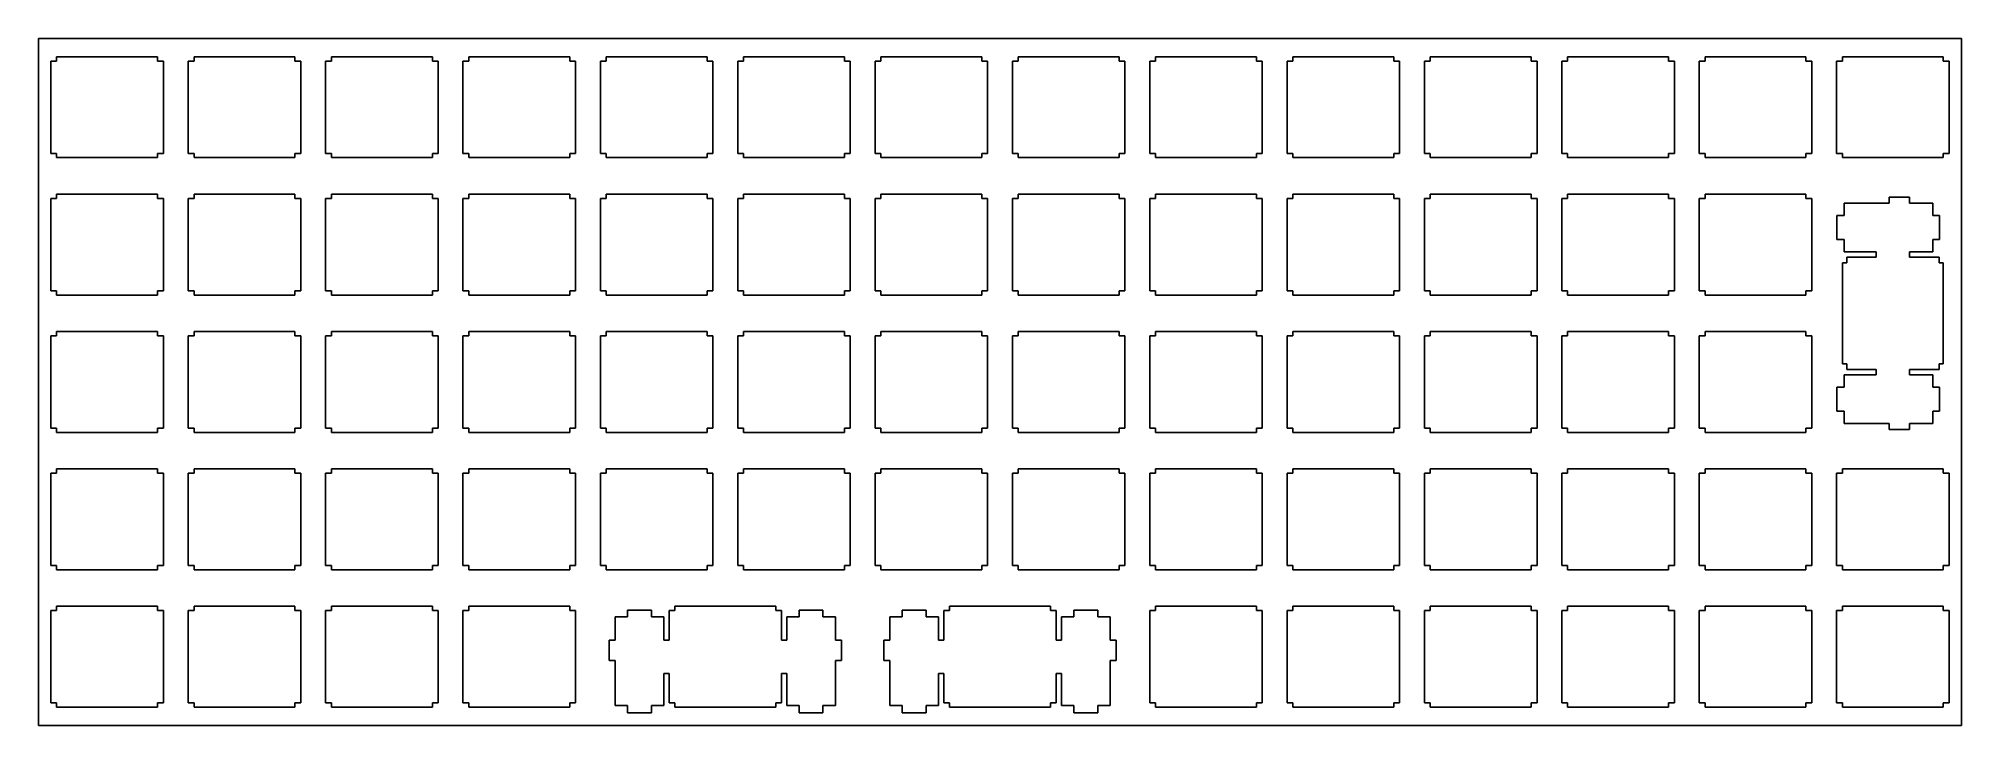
# Model space of a CAD drawing. Extents: x 0 to 267, y 0 to 96.
import ezdxf

# ---------------------------------------------------------------- set-up
doc = ezdxf.new("R2010")
doc.units = 0
doc.layers.get('0').update_dxf_attribs({"linetype": 'CONTINUOUS'})

msp = doc.modelspace()

# ---------------------------------------------------------------- linework, layer by layer
at = {"color": 0}
for p, q in [((0.09508, 95.5075), (266.795, 95.5075)), ((0.09508, 0.25769), (0.09508, 95.5075)), ((266.795, 95.5075), (266.795, 0.25769)), ((2.61965, 92.3837), (1.81901, 92.3837)), ((1.81901, 92.3837), (1.81901, 79.5831)), ((2.61965, 92.9831), (2.61965, 92.3837)), ((16.6192, 92.9831), (2.61965, 92.9831)), ((16.6192, 92.3837), (16.6192, 92.9831)), ((17.4198, 92.3837), (16.6192, 92.3837)), ((17.4198, 79.5831), (17.4198, 92.3837)), ((21.6697, 92.3837), (20.869, 92.3837)), ((20.869, 92.3837), (20.869, 79.5831)), ((21.6697, 92.9831), (21.6697, 92.3837)), ((35.669, 92.9831), (21.6697, 92.9831)), ((35.669, 92.3837), (35.669, 92.9831)), ((36.4698, 92.3837), (35.669, 92.3837)), ((36.4698, 79.5831), (36.4698, 92.3837)), ((40.7197, 92.3837), (39.9189, 92.3837)), ((39.9189, 92.3837), (39.9189, 79.5831)), ((40.7197, 92.9831), (40.7197, 92.3837)), ((54.719, 92.9831), (40.7197, 92.9831)), ((54.719, 92.3837), (54.719, 92.9831)), ((55.5198, 92.3837), (54.719, 92.3837)), ((55.5198, 79.5831), (55.5198, 92.3837)), ((59.7697, 92.3837), (58.9689, 92.3837)), ((58.9689, 92.3837), (58.9689, 79.5831)), ((59.7697, 92.9831), (59.7697, 92.3837)), ((73.769, 92.9831), (59.7697, 92.9831)), ((73.769, 92.3837), (73.769, 92.9831)), ((74.5698, 92.3837), (73.769, 92.3837)), ((74.5698, 79.5831), (74.5698, 92.3837)), ((78.8197, 92.3837), (78.0189, 92.3837)), ((78.0189, 92.3837), (78.0189, 79.5831)), ((78.8197, 92.9831), (78.8197, 92.3837)), ((92.819, 92.9831), (78.8197, 92.9831)), ((92.819, 92.3837), (92.819, 92.9831)), ((93.6184, 92.3837), (92.819, 92.3837)), ((93.6184, 79.5831), (93.6184, 92.3837)), ((97.8683, 92.3837), (97.0689, 92.3837)), ((97.0689, 92.3837), (97.0689, 79.5831)), ((97.8683, 92.9831), (97.8683, 92.3837)), ((111.869, 92.9831), (97.8683, 92.9831)), ((111.869, 92.3837), (111.869, 92.9831)), ((112.668, 92.3837), (111.869, 92.3837)), ((112.668, 79.5831), (112.668, 92.3837)), ((116.918, 92.3837), (116.119, 92.3837)), ((116.119, 92.3837), (116.119, 79.5831)), ((116.918, 92.9831), (116.918, 92.3837)), ((130.919, 92.9831), (116.918, 92.9831)), ((130.919, 92.3837), (130.919, 92.9831)), ((131.72, 92.3837), (130.919, 92.3837)), ((131.72, 79.5831), (131.72, 92.3837)), ((135.97, 92.3837), (135.169, 92.3837)), ((135.169, 92.3837), (135.169, 79.5831)), ((135.97, 92.9831), (135.97, 92.3837)), ((149.969, 92.9831), (135.97, 92.9831)), ((149.969, 92.3837), (149.969, 92.9831)), ((150.77, 92.3837), (149.969, 92.3837)), ((150.77, 79.5831), (150.77, 92.3837)), ((155.02, 92.3837), (154.219, 92.3837)), ((154.219, 92.3837), (154.219, 79.5831)), ((155.02, 92.9831), (155.02, 92.3837)), ((169.019, 92.9831), (155.02, 92.9831)), ((169.019, 92.3837), (169.019, 92.9831)), ((169.82, 92.3837), (169.019, 92.3837)), ((169.82, 79.5831), (169.82, 92.3837)), ((174.07, 92.3837), (173.269, 92.3837)), ((173.269, 92.3837), (173.269, 79.5831)), ((174.07, 92.9831), (174.07, 92.3837)), ((188.069, 92.9831), (174.07, 92.9831)), ((188.069, 92.3837), (188.069, 92.9831)), ((188.87, 92.3837), (188.069, 92.3837)), ((188.87, 79.5831), (188.87, 92.3837)), ((193.12, 92.3837), (192.319, 92.3837)), ((192.319, 92.3837), (192.319, 79.5831)), ((193.12, 92.9831), (193.12, 92.3837)), ((207.119, 92.9831), (193.12, 92.9831)), ((207.119, 92.3837), (207.119, 92.9831)), ((207.92, 92.3837), (207.119, 92.3837)), ((207.92, 79.5831), (207.92, 92.3837)), ((212.17, 92.3837), (211.369, 92.3837)), ((211.369, 92.3837), (211.369, 79.5831)), ((212.17, 92.9831), (212.17, 92.3837)), ((226.169, 92.9831), (212.17, 92.9831)), ((226.169, 92.3837), (226.169, 92.9831)), ((226.97, 92.3837), (226.169, 92.3837)), ((226.97, 79.5831), (226.97, 92.3837)), ((231.22, 92.3837), (230.419, 92.3837)), ((230.419, 92.3837), (230.419, 79.5831)), ((231.22, 92.9831), (231.22, 92.3837)), ((245.219, 92.9831), (231.22, 92.9831)), ((245.219, 92.3837), (245.219, 92.9831)), ((246.02, 92.3837), (245.219, 92.3837)), ((246.02, 79.5831), (246.02, 92.3837)), ((250.27, 92.3837), (249.469, 92.3837)), ((249.469, 92.3837), (249.469, 79.5831)), ((250.27, 92.9831), (250.27, 92.3837)), ((264.269, 92.9831), (250.27, 92.9831)), ((264.269, 92.3837), (264.269, 92.9831)), ((265.07, 92.3837), (264.269, 92.3837)), ((265.07, 79.5831), (265.07, 92.3837)), ((1.81901, 79.5831), (2.61965, 79.5831)), ((2.61965, 79.5831), (2.61965, 78.9838)), ((2.61965, 78.9838), (16.6192, 78.9838)), ((16.6192, 78.9838), (16.6192, 79.5831)), ((16.6192, 79.5831), (17.4198, 79.5831)), ((20.869, 79.5831), (21.6697, 79.5831)), ((21.6697, 79.5831), (21.6697, 78.9838)), ((21.6697, 78.9838), (35.669, 78.9838)), ((35.669, 78.9838), (35.669, 79.5831)), ((35.669, 79.5831), (36.4698, 79.5831)), ((39.9189, 79.5831), (40.7197, 79.5831)), ((40.7197, 79.5831), (40.7197, 78.9838)), ((40.7197, 78.9838), (54.719, 78.9838)), ((54.719, 78.9838), (54.719, 79.5831)), ((54.719, 79.5831), (55.5198, 79.5831)), ((58.9689, 79.5831), (59.7697, 79.5831)), ((59.7697, 79.5831), (59.7697, 78.9838)), ((59.7697, 78.9838), (73.769, 78.9838)), ((73.769, 78.9838), (73.769, 79.5831)), ((73.769, 79.5831), (74.5698, 79.5831)), ((78.0189, 79.5831), (78.8197, 79.5831)), ((78.8197, 79.5831), (78.8197, 78.9838)), ((78.8197, 78.9838), (92.819, 78.9838)), ((92.819, 78.9838), (92.819, 79.5831)), ((92.819, 79.5831), (93.6184, 79.5831)), ((97.0689, 79.5831), (97.8683, 79.5831)), ((97.8683, 79.5831), (97.8683, 78.9838)), ((97.8683, 78.9838), (111.869, 78.9838)), ((111.869, 78.9838), (111.869, 79.5831)), ((111.869, 79.5831), (112.668, 79.5831)), ((116.119, 79.5831), (116.918, 79.5831)), ((116.918, 79.5831), (116.918, 78.9838)), ((116.918, 78.9838), (130.919, 78.9838)), ((130.919, 78.9838), (130.919, 79.5831)), ((130.919, 79.5831), (131.72, 79.5831)), ((135.169, 79.5831), (135.97, 79.5831)), ((135.97, 79.5831), (135.97, 78.9838)), ((135.97, 78.9838), (149.969, 78.9838)), ((149.969, 78.9838), (149.969, 79.5831)), ((149.969, 79.5831), (150.77, 79.5831)), ((154.219, 79.5831), (155.02, 79.5831)), ((155.02, 79.5831), (155.02, 78.9838)), ((155.02, 78.9838), (169.019, 78.9838)), ((169.019, 78.9838), (169.019, 79.5831)), ((169.019, 79.5831), (169.82, 79.5831)), ((173.269, 79.5831), (174.07, 79.5831)), ((174.07, 79.5831), (174.07, 78.9838)), ((174.07, 78.9838), (188.069, 78.9838)), ((188.069, 78.9838), (188.069, 79.5831)), ((188.069, 79.5831), (188.87, 79.5831)), ((192.319, 79.5831), (193.12, 79.5831)), ((193.12, 79.5831), (193.12, 78.9838)), ((193.12, 78.9838), (207.119, 78.9838)), ((207.119, 78.9838), (207.119, 79.5831)), ((207.119, 79.5831), (207.92, 79.5831)), ((211.369, 79.5831), (212.17, 79.5831)), ((212.17, 79.5831), (212.17, 78.9838)), ((212.17, 78.9838), (226.169, 78.9838)), ((226.169, 78.9838), (226.169, 79.5831)), ((226.169, 79.5831), (226.97, 79.5831)), ((230.419, 79.5831), (231.22, 79.5831)), ((231.22, 79.5831), (231.22, 78.9838)), ((231.22, 78.9838), (245.219, 78.9838)), ((245.219, 78.9838), (245.219, 79.5831)), ((245.219, 79.5831), (246.02, 79.5831)), ((249.469, 79.5831), (250.27, 79.5831)), ((250.27, 79.5831), (250.27, 78.9838)), ((250.27, 78.9838), (264.269, 78.9838)), ((264.269, 78.9838), (264.269, 79.5831)), ((264.269, 79.5831), (265.07, 79.5831)), ((2.61965, 73.3337), (1.81901, 73.3337)), ((1.81901, 73.3337), (1.81901, 60.5331)), ((2.61965, 73.9331), (2.61965, 73.3337)), ((16.6192, 73.9331), (2.61965, 73.9331)), ((16.6192, 73.3337), (16.6192, 73.9331)), ((17.4198, 73.3337), (16.6192, 73.3337)), ((17.4198, 60.5331), (17.4198, 73.3337)), ((21.6697, 73.3337), (20.869, 73.3337)), ((20.869, 73.3337), (20.869, 60.5331)), ((21.6697, 73.9331), (21.6697, 73.3337)), ((35.669, 73.9331), (21.6697, 73.9331)), ((35.669, 73.3337), (35.669, 73.9331)), ((36.4698, 73.3337), (35.669, 73.3337)), ((36.4698, 60.5331), (36.4698, 73.3337)), ((40.7197, 73.3337), (39.9189, 73.3337)), ((39.9189, 73.3337), (39.9189, 60.5331)), ((40.7197, 73.9331), (40.7197, 73.3337)), ((54.719, 73.9331), (40.7197, 73.9331)), ((54.719, 73.3337), (54.719, 73.9331)), ((55.5198, 73.3337), (54.719, 73.3337)), ((55.5198, 60.5331), (55.5198, 73.3337)), ((59.7697, 73.3337), (58.9689, 73.3337)), ((58.9689, 73.3337), (58.9689, 60.5331)), ((59.7697, 73.9331), (59.7697, 73.3337)), ((73.769, 73.9331), (59.7697, 73.9331)), ((73.769, 73.3337), (73.769, 73.9331)), ((74.5698, 73.3337), (73.769, 73.3337)), ((74.5698, 60.5331), (74.5698, 73.3337)), ((78.8197, 73.3337), (78.0189, 73.3337)), ((78.0189, 73.3337), (78.0189, 60.5331)), ((78.8197, 73.9331), (78.8197, 73.3337)), ((92.819, 73.9331), (78.8197, 73.9331)), ((92.819, 73.3337), (92.819, 73.9331)), ((93.6184, 73.3337), (92.819, 73.3337)), ((93.6184, 60.5331), (93.6184, 73.3337)), ((97.8683, 73.3337), (97.0689, 73.3337)), ((97.0689, 73.3337), (97.0689, 60.5331)), ((97.8683, 73.9331), (97.8683, 73.3337)), ((111.869, 73.9331), (97.8683, 73.9331)), ((111.869, 73.3337), (111.869, 73.9331)), ((112.668, 73.3337), (111.869, 73.3337)), ((112.668, 60.5331), (112.668, 73.3337)), ((116.918, 73.3337), (116.119, 73.3337)), ((116.119, 73.3337), (116.119, 60.5331)), ((116.918, 73.9331), (116.918, 73.3337)), ((130.919, 73.9331), (116.918, 73.9331)), ((130.919, 73.3337), (130.919, 73.9331)), ((131.72, 73.3337), (130.919, 73.3337)), ((131.72, 60.5331), (131.72, 73.3337)), ((135.97, 73.3337), (135.169, 73.3337)), ((135.169, 73.3337), (135.169, 60.5331)), ((135.97, 73.9331), (135.97, 73.3337)), ((149.969, 73.9331), (135.97, 73.9331)), ((149.969, 73.3337), (149.969, 73.9331)), ((150.77, 73.3337), (149.969, 73.3337)), ((150.77, 60.5331), (150.77, 73.3337)), ((155.02, 73.3337), (154.219, 73.3337)), ((154.219, 73.3337), (154.219, 60.5331)), ((155.02, 73.9331), (155.02, 73.3337)), ((169.019, 73.9331), (155.02, 73.9331)), ((169.019, 73.3337), (169.019, 73.9331)), ((169.82, 73.3337), (169.019, 73.3337)), ((169.82, 60.5331), (169.82, 73.3337)), ((174.07, 73.3337), (173.269, 73.3337)), ((173.269, 73.3337), (173.269, 60.5331)), ((174.07, 73.9331), (174.07, 73.3337)), ((188.069, 73.9331), (174.07, 73.9331)), ((188.069, 73.3337), (188.069, 73.9331)), ((188.87, 73.3337), (188.069, 73.3337)), ((188.87, 60.5331), (188.87, 73.3337)), ((193.12, 73.3337), (192.319, 73.3337)), ((192.319, 73.3337), (192.319, 60.5331)), ((193.12, 73.9331), (193.12, 73.3337)), ((207.119, 73.9331), (193.12, 73.9331)), ((207.119, 73.3337), (207.119, 73.9331)), ((207.92, 73.3337), (207.119, 73.3337)), ((207.92, 60.5331), (207.92, 73.3337)), ((212.17, 73.3337), (211.369, 73.3337)), ((211.369, 73.3337), (211.369, 60.5331)), ((212.17, 73.9331), (212.17, 73.3337)), ((226.169, 73.9331), (212.17, 73.9331)), ((226.169, 73.3337), (226.169, 73.9331)), ((226.97, 73.3337), (226.169, 73.3337)), ((226.97, 60.5331), (226.97, 73.3337)), ((231.22, 73.3337), (230.419, 73.3337)), ((230.419, 73.3337), (230.419, 60.5331)), ((231.22, 73.9331), (231.22, 73.3337)), ((245.219, 73.9331), (231.22, 73.9331)), ((245.219, 73.3337), (245.219, 73.9331)), ((246.02, 73.3337), (245.219, 73.3337)), ((246.02, 60.5331), (246.02, 73.3337)), ((256.77, 72.6832), (250.5, 72.6832)), ((250.5, 72.6832), (250.5, 70.9581)), ((256.77, 73.5087), (256.77, 72.6832)), ((259.57, 73.5087), (256.77, 73.5087)), ((259.57, 72.6832), (259.57, 73.5087)), ((262.8, 72.6832), (259.57, 72.6832)), ((262.8, 70.9581), (262.8, 72.6832)), ((250.5, 70.9581), (249.52, 70.9581)), ((249.52, 70.9581), (249.52, 67.6589)), ((263.719, 70.9581), (262.8, 70.9581)), ((263.719, 67.6589), (263.719, 70.9581)), ((249.52, 67.6589), (250.5, 67.6589)), ((250.5, 67.6589), (250.5, 65.9335)), ((262.8, 65.9335), (262.8, 67.6589)), ((262.8, 67.6589), (263.719, 67.6589)), ((250.869, 64.4081), (250.27, 64.4081)), ((250.27, 64.4081), (250.27, 50.4088)), ((250.5, 65.9335), (254.97, 65.9335)), ((254.97, 65.2089), (250.869, 65.2089)), ((250.869, 65.2089), (250.869, 64.4081)), ((254.97, 65.9335), (254.97, 65.2089)), ((259.57, 65.2089), (259.57, 65.9335)), ((259.57, 65.9335), (262.8, 65.9335)), ((263.67, 65.2089), (259.57, 65.2089)), ((263.67, 64.4081), (263.67, 65.2089)), ((264.269, 64.4081), (263.67, 64.4081)), ((264.269, 50.4088), (264.269, 64.4081)), ((1.81901, 60.5331), (2.61965, 60.5331)), ((2.61965, 60.5331), (2.61965, 59.9338)), ((2.61965, 59.9338), (16.6192, 59.9338)), ((16.6192, 59.9338), (16.6192, 60.5331)), ((16.6192, 60.5331), (17.4198, 60.5331)), ((20.869, 60.5331), (21.6697, 60.5331)), ((21.6697, 60.5331), (21.6697, 59.9338)), ((21.6697, 59.9338), (35.669, 59.9338)), ((35.669, 59.9338), (35.669, 60.5331)), ((35.669, 60.5331), (36.4698, 60.5331)), ((39.9189, 60.5331), (40.7197, 60.5331)), ((40.7197, 60.5331), (40.7197, 59.9338)), ((40.7197, 59.9338), (54.719, 59.9338)), ((54.719, 59.9338), (54.719, 60.5331)), ((54.719, 60.5331), (55.5198, 60.5331)), ((58.9689, 60.5331), (59.7697, 60.5331)), ((59.7697, 60.5331), (59.7697, 59.9338)), ((59.7697, 59.9338), (73.769, 59.9338)), ((73.769, 59.9338), (73.769, 60.5331)), ((73.769, 60.5331), (74.5698, 60.5331)), ((78.0189, 60.5331), (78.8197, 60.5331)), ((78.8197, 60.5331), (78.8197, 59.9338)), ((78.8197, 59.9338), (92.819, 59.9338)), ((92.819, 59.9338), (92.819, 60.5331)), ((92.819, 60.5331), (93.6184, 60.5331)), ((97.0689, 60.5331), (97.8683, 60.5331)), ((97.8683, 60.5331), (97.8683, 59.9338)), ((97.8683, 59.9338), (111.869, 59.9338)), ((111.869, 59.9338), (111.869, 60.5331)), ((111.869, 60.5331), (112.668, 60.5331)), ((116.119, 60.5331), (116.918, 60.5331)), ((116.918, 60.5331), (116.918, 59.9338)), ((116.918, 59.9338), (130.919, 59.9338)), ((130.919, 59.9338), (130.919, 60.5331)), ((130.919, 60.5331), (131.72, 60.5331)), ((135.169, 60.5331), (135.97, 60.5331)), ((135.97, 60.5331), (135.97, 59.9338)), ((135.97, 59.9338), (149.969, 59.9338)), ((149.969, 59.9338), (149.969, 60.5331)), ((149.969, 60.5331), (150.77, 60.5331)), ((154.219, 60.5331), (155.02, 60.5331)), ((155.02, 60.5331), (155.02, 59.9338)), ((155.02, 59.9338), (169.019, 59.9338)), ((169.019, 59.9338), (169.019, 60.5331)), ((169.019, 60.5331), (169.82, 60.5331)), ((173.269, 60.5331), (174.07, 60.5331)), ((174.07, 60.5331), (174.07, 59.9338)), ((174.07, 59.9338), (188.069, 59.9338)), ((188.069, 59.9338), (188.069, 60.5331)), ((188.069, 60.5331), (188.87, 60.5331)), ((192.319, 60.5331), (193.12, 60.5331)), ((193.12, 60.5331), (193.12, 59.9338)), ((193.12, 59.9338), (207.119, 59.9338)), ((207.119, 59.9338), (207.119, 60.5331)), ((207.119, 60.5331), (207.92, 60.5331)), ((211.369, 60.5331), (212.17, 60.5331)), ((212.17, 60.5331), (212.17, 59.9338)), ((212.17, 59.9338), (226.169, 59.9338)), ((226.169, 59.9338), (226.169, 60.5331)), ((226.169, 60.5331), (226.97, 60.5331)), ((230.419, 60.5331), (231.22, 60.5331)), ((231.22, 60.5331), (231.22, 59.9338)), ((231.22, 59.9338), (245.219, 59.9338)), ((245.219, 59.9338), (245.219, 60.5331)), ((245.219, 60.5331), (246.02, 60.5331)), ((2.61965, 54.2837), (1.81901, 54.2837)), ((1.81901, 54.2837), (1.81901, 41.4831)), ((2.61965, 54.8831), (2.61965, 54.2837)), ((16.6192, 54.8831), (2.61965, 54.8831)), ((16.6192, 54.2837), (16.6192, 54.8831)), ((17.4198, 54.2837), (16.6192, 54.2837)), ((17.4198, 41.4831), (17.4198, 54.2837)), ((21.6697, 54.2837), (20.869, 54.2837)), ((20.869, 54.2837), (20.869, 41.4831)), ((21.6697, 54.8831), (21.6697, 54.2837)), ((35.669, 54.8831), (21.6697, 54.8831)), ((35.669, 54.2837), (35.669, 54.8831)), ((36.4698, 54.2837), (35.669, 54.2837)), ((36.4698, 41.4831), (36.4698, 54.2837)), ((40.7197, 54.2837), (39.9189, 54.2837)), ((39.9189, 54.2837), (39.9189, 41.4831)), ((40.7197, 54.8831), (40.7197, 54.2837)), ((54.719, 54.8831), (40.7197, 54.8831)), ((54.719, 54.2837), (54.719, 54.8831)), ((55.5198, 54.2837), (54.719, 54.2837)), ((55.5198, 41.4831), (55.5198, 54.2837)), ((59.7697, 54.2837), (58.9689, 54.2837)), ((58.9689, 54.2837), (58.9689, 41.4831)), ((59.7697, 54.8831), (59.7697, 54.2837)), ((73.769, 54.8831), (59.7697, 54.8831)), ((73.769, 54.2837), (73.769, 54.8831)), ((74.5698, 54.2837), (73.769, 54.2837)), ((74.5698, 41.4831), (74.5698, 54.2837)), ((78.8197, 54.2837), (78.0189, 54.2837)), ((78.0189, 54.2837), (78.0189, 41.4831)), ((78.8197, 54.8831), (78.8197, 54.2837)), ((92.819, 54.8831), (78.8197, 54.8831)), ((92.819, 54.2837), (92.819, 54.8831)), ((93.6184, 54.2837), (92.819, 54.2837)), ((93.6184, 41.4831), (93.6184, 54.2837)), ((97.8683, 54.2837), (97.0689, 54.2837)), ((97.0689, 54.2837), (97.0689, 41.4831)), ((97.8683, 54.8831), (97.8683, 54.2837)), ((111.869, 54.8831), (97.8683, 54.8831)), ((111.869, 54.2837), (111.869, 54.8831)), ((112.668, 54.2837), (111.869, 54.2837)), ((112.668, 41.4831), (112.668, 54.2837)), ((116.918, 54.2837), (116.119, 54.2837)), ((116.119, 54.2837), (116.119, 41.4831)), ((116.918, 54.8831), (116.918, 54.2837)), ((130.919, 54.8831), (116.918, 54.8831)), ((130.919, 54.2837), (130.919, 54.8831)), ((131.72, 54.2837), (130.919, 54.2837)), ((131.72, 41.4831), (131.72, 54.2837)), ((135.97, 54.2837), (135.169, 54.2837)), ((135.169, 54.2837), (135.169, 41.4831)), ((135.97, 54.8831), (135.97, 54.2837)), ((149.969, 54.8831), (135.97, 54.8831)), ((149.969, 54.2837), (149.969, 54.8831)), ((150.77, 54.2837), (149.969, 54.2837)), ((150.77, 41.4831), (150.77, 54.2837)), ((155.02, 54.2837), (154.219, 54.2837)), ((154.219, 54.2837), (154.219, 41.4831)), ((155.02, 54.8831), (155.02, 54.2837)), ((169.019, 54.8831), (155.02, 54.8831)), ((169.019, 54.2837), (169.019, 54.8831)), ((169.82, 54.2837), (169.019, 54.2837)), ((169.82, 41.4831), (169.82, 54.2837)), ((174.07, 54.2837), (173.269, 54.2837)), ((173.269, 54.2837), (173.269, 41.4831)), ((174.07, 54.8831), (174.07, 54.2837)), ((188.069, 54.8831), (174.07, 54.8831)), ((188.069, 54.2837), (188.069, 54.8831)), ((188.87, 54.2837), (188.069, 54.2837)), ((188.87, 41.4831), (188.87, 54.2837)), ((193.12, 54.2837), (192.319, 54.2837)), ((192.319, 54.2837), (192.319, 41.4831)), ((193.12, 54.8831), (193.12, 54.2837)), ((207.119, 54.8831), (193.12, 54.8831)), ((207.119, 54.2837), (207.119, 54.8831)), ((207.92, 54.2837), (207.119, 54.2837)), ((207.92, 41.4831), (207.92, 54.2837)), ((212.17, 54.2837), (211.369, 54.2837)), ((211.369, 54.2837), (211.369, 41.4831)), ((212.17, 54.8831), (212.17, 54.2837)), ((226.169, 54.8831), (212.17, 54.8831)), ((226.169, 54.2837), (226.169, 54.8831)), ((226.97, 54.2837), (226.169, 54.2837)), ((226.97, 41.4831), (226.97, 54.2837)), ((231.22, 54.2837), (230.419, 54.2837)), ((230.419, 54.2837), (230.419, 41.4831)), ((231.22, 54.8831), (231.22, 54.2837)), ((245.219, 54.8831), (231.22, 54.8831)), ((245.219, 54.2837), (245.219, 54.8831)), ((246.02, 54.2837), (245.219, 54.2837)), ((246.02, 41.4831), (246.02, 54.2837)), ((250.27, 50.4088), (250.869, 50.4088)), ((254.97, 48.883), (250.5, 48.883)), ((250.5, 48.883), (250.5, 47.1579)), ((250.869, 50.4088), (250.869, 49.608)), ((250.869, 49.608), (254.97, 49.608)), ((254.97, 49.608), (254.97, 48.883)), ((259.57, 48.883), (259.57, 49.608)), ((259.57, 49.608), (263.67, 49.608)), ((262.8, 48.883), (259.57, 48.883)), ((262.8, 47.1579), (262.8, 48.883)), ((263.67, 49.608), (263.67, 50.4088)), ((263.67, 50.4088), (264.269, 50.4088)), ((250.5, 47.1579), (249.52, 47.1579)), ((249.52, 47.1579), (249.52, 43.8587)), ((263.719, 47.1579), (262.8, 47.1579)), ((263.719, 43.8587), (263.719, 47.1579)), ((249.52, 43.8587), (250.5, 43.8587)), ((250.5, 43.8587), (250.5, 42.1337)), ((262.8, 42.1337), (262.8, 43.8587)), ((262.8, 43.8587), (263.719, 43.8587)), ((1.81901, 41.4831), (2.61965, 41.4831)), ((2.61965, 41.4831), (2.61965, 40.8838)), ((2.61965, 40.8838), (16.6192, 40.8838)), ((16.6192, 40.8838), (16.6192, 41.4831)), ((16.6192, 41.4831), (17.4198, 41.4831)), ((20.869, 41.4831), (21.6697, 41.4831)), ((21.6697, 41.4831), (21.6697, 40.8838)), ((21.6697, 40.8838), (35.669, 40.8838)), ((35.669, 40.8838), (35.669, 41.4831)), ((35.669, 41.4831), (36.4698, 41.4831)), ((39.9189, 41.4831), (40.7197, 41.4831)), ((40.7197, 41.4831), (40.7197, 40.8838)), ((40.7197, 40.8838), (54.719, 40.8838)), ((54.719, 40.8838), (54.719, 41.4831)), ((54.719, 41.4831), (55.5198, 41.4831)), ((58.9689, 41.4831), (59.7697, 41.4831)), ((59.7697, 41.4831), (59.7697, 40.8838)), ((59.7697, 40.8838), (73.769, 40.8838)), ((73.769, 40.8838), (73.769, 41.4831)), ((73.769, 41.4831), (74.5698, 41.4831)), ((78.0189, 41.4831), (78.8197, 41.4831)), ((78.8197, 41.4831), (78.8197, 40.8838)), ((78.8197, 40.8838), (92.819, 40.8838)), ((92.819, 40.8838), (92.819, 41.4831)), ((92.819, 41.4831), (93.6184, 41.4831)), ((97.0689, 41.4831), (97.8683, 41.4831)), ((97.8683, 41.4831), (97.8683, 40.8838)), ((97.8683, 40.8838), (111.869, 40.8838)), ((111.869, 40.8838), (111.869, 41.4831)), ((111.869, 41.4831), (112.668, 41.4831)), ((116.119, 41.4831), (116.918, 41.4831)), ((116.918, 41.4831), (116.918, 40.8838)), ((116.918, 40.8838), (130.919, 40.8838)), ((130.919, 40.8838), (130.919, 41.4831)), ((130.919, 41.4831), (131.72, 41.4831)), ((135.169, 41.4831), (135.97, 41.4831)), ((135.97, 41.4831), (135.97, 40.8838)), ((135.97, 40.8838), (149.969, 40.8838)), ((149.969, 40.8838), (149.969, 41.4831)), ((149.969, 41.4831), (150.77, 41.4831)), ((154.219, 41.4831), (155.02, 41.4831)), ((155.02, 41.4831), (155.02, 40.8838)), ((155.02, 40.8838), (169.019, 40.8838)), ((169.019, 40.8838), (169.019, 41.4831)), ((169.019, 41.4831), (169.82, 41.4831)), ((173.269, 41.4831), (174.07, 41.4831)), ((174.07, 41.4831), (174.07, 40.8838)), ((174.07, 40.8838), (188.069, 40.8838)), ((188.069, 40.8838), (188.069, 41.4831)), ((188.069, 41.4831), (188.87, 41.4831)), ((192.319, 41.4831), (193.12, 41.4831)), ((193.12, 41.4831), (193.12, 40.8838)), ((193.12, 40.8838), (207.119, 40.8838)), ((207.119, 40.8838), (207.119, 41.4831)), ((207.119, 41.4831), (207.92, 41.4831)), ((211.369, 41.4831), (212.17, 41.4831)), ((212.17, 41.4831), (212.17, 40.8838)), ((212.17, 40.8838), (226.169, 40.8838)), ((226.169, 40.8838), (226.169, 41.4831)), ((226.169, 41.4831), (226.97, 41.4831)), ((230.419, 41.4831), (231.22, 41.4831)), ((231.22, 41.4831), (231.22, 40.8838)), ((231.22, 40.8838), (245.219, 40.8838)), ((245.219, 40.8838), (245.219, 41.4831)), ((245.219, 41.4831), (246.02, 41.4831)), ((250.5, 42.1337), (256.77, 42.1337)), ((256.77, 42.1337), (256.77, 41.3082)), ((256.77, 41.3082), (259.57, 41.3082)), ((259.57, 41.3082), (259.57, 42.1337)), ((259.57, 42.1337), (262.8, 42.1337)), ((2.61965, 35.2337), (1.81901, 35.2337)), ((1.81901, 35.2337), (1.81901, 22.4331)), ((2.61965, 35.833), (2.61965, 35.2337)), ((16.6192, 35.833), (2.61965, 35.833)), ((16.6192, 35.2337), (16.6192, 35.833)), ((17.4198, 35.2337), (16.6192, 35.2337)), ((17.4198, 22.4331), (17.4198, 35.2337)), ((21.6697, 35.2337), (20.869, 35.2337)), ((20.869, 35.2337), (20.869, 22.4331)), ((21.6697, 35.833), (21.6697, 35.2337)), ((35.669, 35.833), (21.6697, 35.833)), ((35.669, 35.2337), (35.669, 35.833)), ((36.4698, 35.2337), (35.669, 35.2337)), ((36.4698, 22.4331), (36.4698, 35.2337)), ((40.7197, 35.2337), (39.9189, 35.2337)), ((39.9189, 35.2337), (39.9189, 22.4331)), ((40.7197, 35.833), (40.7197, 35.2337)), ((54.719, 35.833), (40.7197, 35.833)), ((54.719, 35.2337), (54.719, 35.833)), ((55.5198, 35.2337), (54.719, 35.2337)), ((55.5198, 22.4331), (55.5198, 35.2337)), ((59.7697, 35.2337), (58.9689, 35.2337)), ((58.9689, 35.2337), (58.9689, 22.4331)), ((59.7697, 35.833), (59.7697, 35.2337)), ((73.769, 35.833), (59.7697, 35.833)), ((73.769, 35.2337), (73.769, 35.833)), ((74.5698, 35.2337), (73.769, 35.2337)), ((74.5698, 22.4331), (74.5698, 35.2337)), ((78.8197, 35.2337), (78.0189, 35.2337)), ((78.0189, 35.2337), (78.0189, 22.4331)), ((78.8197, 35.833), (78.8197, 35.2337)), ((92.819, 35.833), (78.8197, 35.833)), ((92.819, 35.2337), (92.819, 35.833)), ((93.6184, 35.2337), (92.819, 35.2337)), ((93.6184, 22.4331), (93.6184, 35.2337)), ((97.8683, 35.2337), (97.0689, 35.2337)), ((97.0689, 35.2337), (97.0689, 22.4331)), ((97.8683, 35.833), (97.8683, 35.2337)), ((111.869, 35.833), (97.8683, 35.833)), ((111.869, 35.2337), (111.869, 35.833)), ((112.668, 35.2337), (111.869, 35.2337)), ((112.668, 22.4331), (112.668, 35.2337)), ((116.918, 35.2337), (116.119, 35.2337)), ((116.119, 35.2337), (116.119, 22.4331)), ((116.918, 35.833), (116.918, 35.2337)), ((130.919, 35.833), (116.918, 35.833)), ((130.919, 35.2337), (130.919, 35.833)), ((131.72, 35.2337), (130.919, 35.2337)), ((131.72, 22.4331), (131.72, 35.2337)), ((135.97, 35.2337), (135.169, 35.2337)), ((135.169, 35.2337), (135.169, 22.4331)), ((135.97, 35.833), (135.97, 35.2337)), ((149.969, 35.833), (135.97, 35.833)), ((149.969, 35.2337), (149.969, 35.833)), ((150.77, 35.2337), (149.969, 35.2337)), ((150.77, 22.4331), (150.77, 35.2337)), ((155.02, 35.2337), (154.219, 35.2337)), ((154.219, 35.2337), (154.219, 22.4331)), ((155.02, 35.833), (155.02, 35.2337)), ((169.019, 35.833), (155.02, 35.833)), ((169.019, 35.2337), (169.019, 35.833)), ((169.82, 35.2337), (169.019, 35.2337)), ((169.82, 22.4331), (169.82, 35.2337)), ((174.07, 35.2337), (173.269, 35.2337)), ((173.269, 35.2337), (173.269, 22.4331)), ((174.07, 35.833), (174.07, 35.2337)), ((188.069, 35.833), (174.07, 35.833)), ((188.069, 35.2337), (188.069, 35.833)), ((188.87, 35.2337), (188.069, 35.2337)), ((188.87, 22.4331), (188.87, 35.2337)), ((193.12, 35.2337), (192.319, 35.2337)), ((192.319, 35.2337), (192.319, 22.4331)), ((193.12, 35.833), (193.12, 35.2337)), ((207.119, 35.833), (193.12, 35.833)), ((207.119, 35.2337), (207.119, 35.833)), ((207.92, 35.2337), (207.119, 35.2337)), ((207.92, 22.4331), (207.92, 35.2337)), ((212.17, 35.2337), (211.369, 35.2337)), ((211.369, 35.2337), (211.369, 22.4331)), ((212.17, 35.833), (212.17, 35.2337)), ((226.169, 35.833), (212.17, 35.833)), ((226.169, 35.2337), (226.169, 35.833)), ((226.97, 35.2337), (226.169, 35.2337)), ((226.97, 22.4331), (226.97, 35.2337)), ((231.22, 35.2337), (230.419, 35.2337)), ((230.419, 35.2337), (230.419, 22.4331)), ((231.22, 35.833), (231.22, 35.2337)), ((245.219, 35.833), (231.22, 35.833)), ((245.219, 35.2337), (245.219, 35.833)), ((246.02, 35.2337), (245.219, 35.2337)), ((246.02, 22.4331), (246.02, 35.2337)), ((250.27, 35.2337), (249.469, 35.2337)), ((249.469, 35.2337), (249.469, 22.4331)), ((250.27, 35.833), (250.27, 35.2337)), ((264.269, 35.833), (250.27, 35.833)), ((264.269, 35.2337), (264.269, 35.833)), ((265.07, 35.2337), (264.269, 35.2337)), ((265.07, 22.4331), (265.07, 35.2337)), ((1.81901, 22.4331), (2.61965, 22.4331)), ((2.61965, 22.4331), (2.61965, 21.8336)), ((2.61965, 21.8336), (16.6192, 21.8336)), ((16.6192, 21.8336), (16.6192, 22.4331)), ((16.6192, 22.4331), (17.4198, 22.4331)), ((20.869, 22.4331), (21.6697, 22.4331)), ((21.6697, 22.4331), (21.6697, 21.8336)), ((21.6697, 21.8336), (35.669, 21.8336)), ((35.669, 21.8336), (35.669, 22.4331)), ((35.669, 22.4331), (36.4698, 22.4331)), ((39.9189, 22.4331), (40.7197, 22.4331)), ((40.7197, 22.4331), (40.7197, 21.8336)), ((40.7197, 21.8336), (54.719, 21.8336)), ((54.719, 21.8336), (54.719, 22.4331)), ((54.719, 22.4331), (55.5198, 22.4331)), ((58.9689, 22.4331), (59.7697, 22.4331)), ((59.7697, 22.4331), (59.7697, 21.8336)), ((59.7697, 21.8336), (73.769, 21.8336)), ((73.769, 21.8336), (73.769, 22.4331)), ((73.769, 22.4331), (74.5698, 22.4331)), ((78.0189, 22.4331), (78.8197, 22.4331)), ((78.8197, 22.4331), (78.8197, 21.8336)), ((78.8197, 21.8336), (92.819, 21.8336)), ((92.819, 21.8336), (92.819, 22.4331)), ((92.819, 22.4331), (93.6184, 22.4331)), ((97.0689, 22.4331), (97.8683, 22.4331)), ((97.8683, 22.4331), (97.8683, 21.8336)), ((97.8683, 21.8336), (111.869, 21.8336)), ((111.869, 21.8336), (111.869, 22.4331)), ((111.869, 22.4331), (112.668, 22.4331)), ((116.119, 22.4331), (116.918, 22.4331)), ((116.918, 22.4331), (116.918, 21.8336)), ((116.918, 21.8336), (130.919, 21.8336)), ((130.919, 21.8336), (130.919, 22.4331)), ((130.919, 22.4331), (131.72, 22.4331)), ((135.169, 22.4331), (135.97, 22.4331)), ((135.97, 22.4331), (135.97, 21.8336)), ((135.97, 21.8336), (149.969, 21.8336)), ((149.969, 21.8336), (149.969, 22.4331)), ((149.969, 22.4331), (150.77, 22.4331)), ((154.219, 22.4331), (155.02, 22.4331)), ((155.02, 22.4331), (155.02, 21.8336)), ((155.02, 21.8336), (169.019, 21.8336)), ((169.019, 21.8336), (169.019, 22.4331)), ((169.019, 22.4331), (169.82, 22.4331)), ((173.269, 22.4331), (174.07, 22.4331)), ((174.07, 22.4331), (174.07, 21.8336)), ((174.07, 21.8336), (188.069, 21.8336)), ((188.069, 21.8336), (188.069, 22.4331)), ((188.069, 22.4331), (188.87, 22.4331)), ((192.319, 22.4331), (193.12, 22.4331)), ((193.12, 22.4331), (193.12, 21.8336)), ((193.12, 21.8336), (207.119, 21.8336)), ((207.119, 21.8336), (207.119, 22.4331)), ((207.119, 22.4331), (207.92, 22.4331)), ((211.369, 22.4331), (212.17, 22.4331)), ((212.17, 22.4331), (212.17, 21.8336)), ((212.17, 21.8336), (226.169, 21.8336)), ((226.169, 21.8336), (226.169, 22.4331)), ((226.169, 22.4331), (226.97, 22.4331)), ((230.419, 22.4331), (231.22, 22.4331)), ((231.22, 22.4331), (231.22, 21.8336)), ((231.22, 21.8336), (245.219, 21.8336)), ((245.219, 21.8336), (245.219, 22.4331)), ((245.219, 22.4331), (246.02, 22.4331)), ((249.469, 22.4331), (250.27, 22.4331)), ((250.27, 22.4331), (250.27, 21.8336)), ((250.27, 21.8336), (264.269, 21.8336)), ((264.269, 21.8336), (264.269, 22.4331)), ((264.269, 22.4331), (265.07, 22.4331)), ((2.61965, 16.1837), (1.81901, 16.1837)), ((1.81901, 16.1837), (1.81901, 3.38308)), ((2.61965, 16.7831), (2.61965, 16.1837)), ((16.6192, 16.7831), (2.61965, 16.7831)), ((16.6192, 16.1837), (16.6192, 16.7831)), ((17.4198, 16.1837), (16.6192, 16.1837)), ((17.4198, 3.38308), (17.4198, 16.1837)), ((21.6697, 16.1837), (20.869, 16.1837)), ((20.869, 16.1837), (20.869, 3.38308)), ((21.6697, 16.7831), (21.6697, 16.1837)), ((35.669, 16.7831), (21.6697, 16.7831)), ((35.669, 16.1837), (35.669, 16.7831)), ((36.4698, 16.1837), (35.669, 16.1837)), ((36.4698, 3.38308), (36.4698, 16.1837)), ((40.7197, 16.1837), (39.9189, 16.1837)), ((39.9189, 16.1837), (39.9189, 3.38308)), ((40.7197, 16.7831), (40.7197, 16.1837)), ((54.719, 16.7831), (40.7197, 16.7831)), ((54.719, 16.1837), (54.719, 16.7831)), ((55.5198, 16.1837), (54.719, 16.1837)), ((55.5198, 3.38308), (55.5198, 16.1837)), ((59.7697, 16.1837), (58.9689, 16.1837)), ((58.9689, 16.1837), (58.9689, 3.38308)), ((59.7697, 16.7831), (59.7697, 16.1837)), ((73.769, 16.7831), (59.7697, 16.7831)), ((73.769, 16.1837), (73.769, 16.7831)), ((74.5698, 16.1837), (73.769, 16.1837)), ((74.5698, 3.38308), (74.5698, 16.1837)), ((85.0939, 16.2333), (81.7947, 16.2333)), ((81.7947, 16.2333), (81.7947, 15.3128)), ((85.0939, 15.3128), (85.0939, 16.2333)), ((88.3447, 16.1837), (87.5439, 16.1837)), ((87.5439, 16.1837), (87.5439, 12.0826)), ((88.3447, 16.7831), (88.3447, 16.1837)), ((102.344, 16.7831), (88.3447, 16.7831)), ((102.344, 16.1837), (102.344, 16.7831)), ((103.145, 16.1837), (102.344, 16.1837)), ((103.145, 12.0826), (103.145, 16.1837)), ((108.894, 16.2333), (105.595, 16.2333)), ((105.595, 16.2333), (105.595, 15.3128)), ((108.894, 15.3128), (108.894, 16.2333)), ((123.194, 16.2333), (119.895, 16.2333)), ((119.895, 16.2333), (119.895, 15.3128)), ((123.194, 15.3128), (123.194, 16.2333)), ((126.445, 16.1837), (125.644, 16.1837)), ((125.644, 16.1837), (125.644, 12.0826)), ((126.445, 16.7831), (126.445, 16.1837)), ((140.444, 16.7831), (126.445, 16.7831)), ((140.444, 16.1837), (140.444, 16.7831)), ((141.245, 16.1837), (140.444, 16.1837)), ((141.245, 12.0826), (141.245, 16.1837)), ((146.994, 16.2333), (143.695, 16.2333)), ((143.695, 16.2333), (143.695, 15.3128)), ((146.994, 15.3128), (146.994, 16.2333)), ((155.02, 16.1837), (154.219, 16.1837)), ((154.219, 16.1837), (154.219, 3.38308)), ((155.02, 16.7831), (155.02, 16.1837)), ((169.019, 16.7831), (155.02, 16.7831)), ((169.019, 16.1837), (169.019, 16.7831)), ((169.82, 16.1837), (169.019, 16.1837)), ((169.82, 3.38308), (169.82, 16.1837)), ((174.07, 16.1837), (173.269, 16.1837)), ((173.269, 16.1837), (173.269, 3.38308)), ((174.07, 16.7831), (174.07, 16.1837)), ((188.069, 16.7831), (174.07, 16.7831)), ((188.069, 16.1837), (188.069, 16.7831)), ((188.87, 16.1837), (188.069, 16.1837)), ((188.87, 3.38308), (188.87, 16.1837)), ((193.12, 16.1837), (192.319, 16.1837)), ((192.319, 16.1837), (192.319, 3.38308)), ((193.12, 16.7831), (193.12, 16.1837)), ((207.119, 16.7831), (193.12, 16.7831)), ((207.119, 16.1837), (207.119, 16.7831)), ((207.92, 16.1837), (207.119, 16.1837)), ((207.92, 3.38308), (207.92, 16.1837)), ((212.17, 16.1837), (211.369, 16.1837)), ((211.369, 16.1837), (211.369, 3.38308)), ((212.17, 16.7831), (212.17, 16.1837)), ((226.169, 16.7831), (212.17, 16.7831)), ((226.169, 16.1837), (226.169, 16.7831)), ((226.97, 16.1837), (226.169, 16.1837)), ((226.97, 3.38308), (226.97, 16.1837)), ((231.22, 16.1837), (230.419, 16.1837)), ((230.419, 16.1837), (230.419, 3.38308)), ((231.22, 16.7831), (231.22, 16.1837)), ((245.219, 16.7831), (231.22, 16.7831)), ((245.219, 16.1837), (245.219, 16.7831)), ((246.02, 16.1837), (245.219, 16.1837)), ((246.02, 3.38308), (246.02, 16.1837)), ((250.27, 16.1837), (249.469, 16.1837)), ((249.469, 16.1837), (249.469, 3.38308)), ((250.27, 16.7831), (250.27, 16.1837)), ((264.269, 16.7831), (250.27, 16.7831)), ((264.269, 16.1837), (264.269, 16.7831)), ((265.07, 16.1837), (264.269, 16.1837)), ((265.07, 3.38308), (265.07, 16.1837)), ((81.7947, 15.3128), (80.0696, 15.3128)), ((80.0696, 15.3128), (80.0696, 12.0826)), ((86.8193, 15.3128), (85.0939, 15.3128)), ((86.8193, 12.0826), (86.8193, 15.3128)), ((105.595, 15.3128), (103.87, 15.3128)), ((103.87, 15.3128), (103.87, 12.0826)), ((110.619, 15.3128), (108.894, 15.3128)), ((110.619, 12.0826), (110.619, 15.3128)), ((119.895, 15.3128), (118.168, 15.3128)), ((118.168, 15.3128), (118.168, 12.0826)), ((124.919, 15.3128), (123.194, 15.3128)), ((124.919, 12.0826), (124.919, 15.3128)), ((143.695, 15.3128), (141.97, 15.3128)), ((141.97, 15.3128), (141.97, 12.0826)), ((148.719, 15.3128), (146.994, 15.3128)), ((148.719, 12.0826), (148.719, 15.3128)), ((80.0696, 12.0826), (79.2441, 12.0826)), ((79.2441, 12.0826), (79.2441, 9.28384)), ((87.5439, 12.0826), (86.8193, 12.0826)), ((103.87, 12.0826), (103.145, 12.0826)), ((111.445, 12.0826), (110.619, 12.0826)), ((111.445, 9.28384), (111.445, 12.0826)), ((118.168, 12.0826), (117.344, 12.0826)), ((117.344, 12.0826), (117.344, 9.28384)), ((125.644, 12.0826), (124.919, 12.0826)), ((141.97, 12.0826), (141.245, 12.0826)), ((149.545, 12.0826), (148.719, 12.0826)), ((149.545, 9.28384), (149.545, 12.0826)), ((79.2441, 9.28384), (80.0696, 9.28384)), ((80.0696, 9.28384), (80.0696, 3.01377)), ((110.619, 3.01377), (110.619, 9.28384)), ((110.619, 9.28384), (111.445, 9.28384)), ((117.344, 9.28384), (118.168, 9.28384)), ((118.168, 9.28384), (118.168, 3.01377)), ((148.719, 3.01377), (148.719, 9.28384)), ((148.719, 9.28384), (149.545, 9.28384)), ((86.8193, 3.01377), (86.8193, 7.48273)), ((86.8193, 7.48273), (87.5439, 7.48273)), ((87.5439, 7.48273), (87.5439, 3.38308)), ((103.145, 3.38308), (103.145, 7.48273)), ((103.145, 7.48273), (103.87, 7.48273)), ((103.87, 7.48273), (103.87, 3.01377)), ((124.919, 3.01377), (124.919, 7.48273)), ((124.919, 7.48273), (125.644, 7.48273)), ((125.644, 7.48273), (125.644, 3.38308)), ((141.245, 3.38308), (141.245, 7.48273)), ((141.245, 7.48273), (141.97, 7.48273)), ((141.97, 7.48273), (141.97, 3.01377)), ((1.81901, 3.38308), (2.61965, 3.38308)), ((2.61965, 3.38308), (2.61965, 2.78364)), ((2.61965, 2.78364), (16.6192, 2.78364)), ((16.6192, 2.78364), (16.6192, 3.38308)), ((16.6192, 3.38308), (17.4198, 3.38308)), ((20.869, 3.38308), (21.6697, 3.38308)), ((21.6697, 3.38308), (21.6697, 2.78364)), ((21.6697, 2.78364), (35.669, 2.78364)), ((35.669, 2.78364), (35.669, 3.38308)), ((35.669, 3.38308), (36.4698, 3.38308)), ((39.9189, 3.38308), (40.7197, 3.38308)), ((40.7197, 3.38308), (40.7197, 2.78364)), ((40.7197, 2.78364), (54.719, 2.78364)), ((54.719, 2.78364), (54.719, 3.38308)), ((54.719, 3.38308), (55.5198, 3.38308)), ((58.9689, 3.38308), (59.7697, 3.38308)), ((59.7697, 3.38308), (59.7697, 2.78364)), ((59.7697, 2.78364), (73.769, 2.78364)), ((73.769, 2.78364), (73.769, 3.38308)), ((73.769, 3.38308), (74.5698, 3.38308)), ((80.0696, 3.01377), (81.7947, 3.01377)), ((81.7947, 3.01377), (81.7947, 2.03261)), ((85.0939, 2.03261), (85.0939, 3.01377)), ((85.0939, 3.01377), (86.8193, 3.01377)), ((87.5439, 3.38308), (88.3447, 3.38308)), ((88.3447, 3.38308), (88.3447, 2.78364)), ((88.3447, 2.78364), (102.344, 2.78364)), ((102.344, 2.78364), (102.344, 3.38308)), ((102.344, 3.38308), (103.145, 3.38308)), ((103.87, 3.01377), (105.595, 3.01377)), ((105.595, 3.01377), (105.595, 2.03261)), ((108.894, 2.03261), (108.894, 3.01377)), ((108.894, 3.01377), (110.619, 3.01377)), ((118.168, 3.01377), (119.895, 3.01377)), ((119.895, 3.01377), (119.895, 2.03261)), ((123.194, 2.03261), (123.194, 3.01377)), ((123.194, 3.01377), (124.919, 3.01377)), ((125.644, 3.38308), (126.445, 3.38308)), ((126.445, 3.38308), (126.445, 2.78364)), ((126.445, 2.78364), (140.444, 2.78364)), ((140.444, 2.78364), (140.444, 3.38308)), ((140.444, 3.38308), (141.245, 3.38308)), ((141.97, 3.01377), (143.695, 3.01377)), ((143.695, 3.01377), (143.695, 2.03261)), ((146.994, 2.03261), (146.994, 3.01377)), ((146.994, 3.01377), (148.719, 3.01377)), ((154.219, 3.38308), (155.02, 3.38308)), ((155.02, 3.38308), (155.02, 2.78364)), ((155.02, 2.78364), (169.019, 2.78364)), ((169.019, 2.78364), (169.019, 3.38308)), ((169.019, 3.38308), (169.82, 3.38308)), ((173.269, 3.38308), (174.07, 3.38308)), ((174.07, 3.38308), (174.07, 2.78364)), ((174.07, 2.78364), (188.069, 2.78364)), ((188.069, 2.78364), (188.069, 3.38308)), ((188.069, 3.38308), (188.87, 3.38308)), ((192.319, 3.38308), (193.12, 3.38308)), ((193.12, 3.38308), (193.12, 2.78364)), ((193.12, 2.78364), (207.119, 2.78364)), ((207.119, 2.78364), (207.119, 3.38308)), ((207.119, 3.38308), (207.92, 3.38308)), ((211.369, 3.38308), (212.17, 3.38308)), ((212.17, 3.38308), (212.17, 2.78364)), ((212.17, 2.78364), (226.169, 2.78364)), ((226.169, 2.78364), (226.169, 3.38308)), ((226.169, 3.38308), (226.97, 3.38308)), ((230.419, 3.38308), (231.22, 3.38308)), ((231.22, 3.38308), (231.22, 2.78364)), ((231.22, 2.78364), (245.219, 2.78364)), ((245.219, 2.78364), (245.219, 3.38308)), ((245.219, 3.38308), (246.02, 3.38308)), ((249.469, 3.38308), (250.27, 3.38308)), ((250.27, 3.38308), (250.27, 2.78364)), ((250.27, 2.78364), (264.269, 2.78364)), ((264.269, 2.78364), (264.269, 3.38308)), ((264.269, 3.38308), (265.07, 3.38308)), ((266.795, 0.25769), (0.09508, 0.25769)), ((81.7947, 2.03261), (85.0939, 2.03261)), ((105.595, 2.03261), (108.894, 2.03261)), ((119.895, 2.03261), (123.194, 2.03261)), ((143.695, 2.03261), (146.994, 2.03261))]:
    msp.add_line(p, q, dxfattribs=at)

doc.saveas('drawing.dxf')
